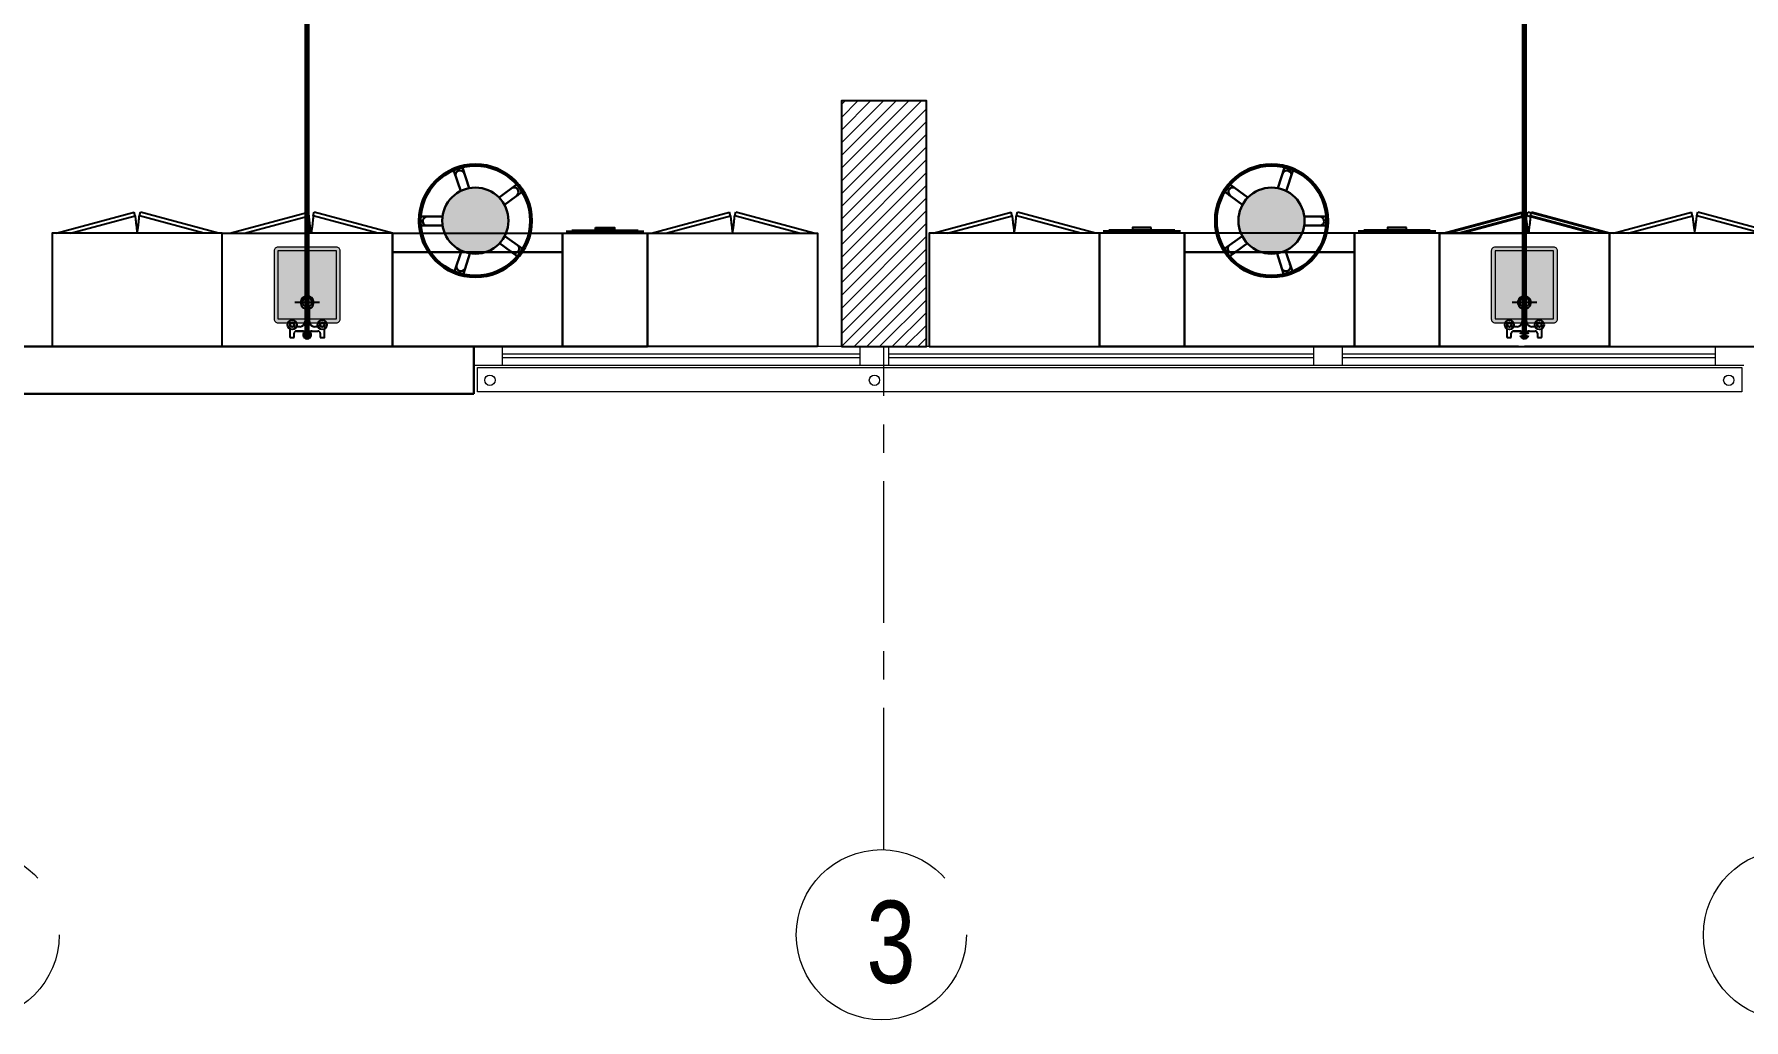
# Model space of a CAD drawing. Extents: x 800 to 995, y 398 to 804.
# Drawn here: x 901.91 to 910.96, y 510.43 to 515.64 of the extents above; entities that cross this region are included whole.
import ezdxf

# ---------------------------------------------------------------- set-up
doc = ezdxf.new("R2010")
doc.units = 0
doc.header["$MEASUREMENT"] = 0
for name, pattern in [('ACAD_ISO02W100', [15, 12, -3]), ('CENTERX2', [4, 2.5, -0.5, 0.5, -0.5]), ('DASHED', [19.05, 12.7, -6.35])]:
    doc.linetypes.add(name, pattern=pattern)
doc.layers.get('0').update_dxf_attribs({"color": 252, "linetype": 'CONTINUOUS', "lineweight": 30})
doc.layers.add('-FUR', color=252, linetype='CONTINUOUS')
doc.layers.add('SAN', color=2, linetype='CONTINUOUS')
for name, color, linetype, lineweight in [('axis', 1, 'CENTERX2', 5), ('Column', 6, 'CONTINUOUS', 25), ('elev', 90, 'CONTINUOUS', 9), ('Elevation', 150, 'CONTINUOUS', 18), ('hatch', 252, 'CONTINUOUS', 9), ('P-C-WATER', 5, 'CONTINUOUS', 70), ('txt in circle', 11, 'CONTINUOUS', 13), ('Wall', 252, 'CONTINUOUS', 30), ('WINDOW', 252, 'CONTINUOUS', 5)]:
    doc.layers.add(name, color=color, linetype=linetype, lineweight=lineweight)
doc.styles.add('SOSA2', font='SOSA.shx', dxfattribs={"width": 0.8})

# ---------------------------------------------------------------- blocks, each defined once
blk = doc.blocks.new('YY5Y5')
at = {"layer": 'SAN', "color": 1}
for p, q in [((433.83, 542.04), (433.83, 538.56)), ((435.73, 542.41), (434.2, 542.41)), ((435.73, 540.55), (435.73, 542.41)), ((446.18, 539.55), (436.73, 539.55)), ((443.04, 539.55), (446.16, 539.55)), ((447.16, 542.41), (447.16, 540.55)), ((448.69, 542.41), (447.16, 542.41)), ((449.07, 538.56), (449.07, 542.04)), ((434.16, 537.56), (433.7, 538.02)), ((434.16, 536.15), (433.7, 535.69)), ((435.58, 537.56), (436.04, 538.02)), ((435.58, 536.15), (436.04, 535.69)), ((436.72, 537.65), (438.25, 537.65)), ((440.5, 535.4), (440.5, 528.74)), ((442.4, 528.74), (442.4, 535.4)), ((444.65, 537.65), (446.18, 537.65)), ((447.32, 537.56), (446.86, 538.02)), ((447.32, 536.15), (446.86, 535.69)), ((448.74, 537.56), (449.2, 538.02)), ((448.74, 536.15), (449.2, 535.69)), ((440.87, 528.36), (442.03, 528.36))]:
    blk.add_line(p, q, dxfattribs=at)
at = {"layer": 'SAN', "color": 1, "linetype": 'Continuous'}
blk.add_line((439.23, 539.55), (439.86, 539.55), dxfattribs=at)
at = {"layer": 'SAN', "color": 2, "linetype": 'DASHED'}
for points in [[(441.45, 532.42), (441.45, 521.63)], [(436.06, 527.03), (446.84, 527.03)]]:
    blk.add_lwpolyline(points, dxfattribs=at)
at = {"layer": 'SAN', "color": 1}
for centre, radius in [((434.87, 536.85), 2), ((448.03, 536.85), 2), ((434.87, 536.85), 1), ((434.87, 536.85), 0.8), ((448.03, 536.85), 1), ((448.03, 536.85), 0.8)]:
    blk.add_circle(centre, radius, dxfattribs=at)
for centre, radius, start, end in [((434.2, 542.04), 0.375, 90, 180), ((436.73, 540.55), 1, 180, 270), ((446.16, 540.55), 1, 270, 0), ((448.69, 542.04), 0.375, 0, 90), ((438.25, 535.4), 2.25, 0, 90), ((444.65, 535.4), 2.25, 90, 180), ((441.45, 527.03), 2.86, 109.43194, 70.56806), ((441.45, 527.03), 2.08, 117.27647, 62.72353), ((440.87, 528.74), 0.375, 180, 270), ((442.03, 528.74), 0.375, 270, 360)]:
    blk.add_arc(centre, radius, start, end, dxfattribs=at)
blk = doc.blocks.new('fd')
at = {"layer": '-FUR'}
h = blk.add_hatch(color=254, dxfattribs=at)
h.paths.add_polyline_path([(1322.6636, 576.6994), (1322.3536, 576.6994), (1322.3536, 577.0594), (1322.6636, 577.0594)], flags=16)
edge = h.paths.add_edge_path()
edge.add_line((1322.6636, 576.6794), (1322.3536, 576.6794))
edge.add_arc((1322.3536, 576.6994), 0.02, 180, 270, ccw=False)
edge.add_line((1322.3336, 576.6994), (1322.3336, 577.0594))
edge.add_arc((1322.3536, 577.0594), 0.02, 90, 180, ccw=False)
edge.add_line((1322.3536, 577.0794), (1322.6636, 577.0794))
edge.add_arc((1322.6636, 577.0594), 0.02, 0, 90, ccw=False)
edge.add_line((1322.6836, 577.0594), (1322.6836, 576.6994))
edge.add_arc((1322.6636, 576.6994), 0.02, -90, 0, ccw=False)
blk.add_hatch(color=253, dxfattribs=at).paths.add_polyline_path([(1322.6636, 577.0594), (1322.6636, 576.6994), (1322.3536, 576.6994), (1322.3536, 577.0594)])
h = blk.add_hatch(color=251, dxfattribs=at)
h.paths.add_polyline_path([(1322.6337, 577.0294), (1322.6636, 577.0594), (1322.6636, 576.6994), (1322.6336, 576.7294)])
h.paths.add_polyline_path([(1322.6336, 576.7294), (1322.6636, 576.6994), (1322.3536, 576.6994), (1322.3836, 576.7294)])
h = blk.add_hatch(color=252, dxfattribs=at)
h.paths.add_polyline_path([(1322.3836, 577.0294), (1322.3536, 577.0594), (1322.6636, 577.0594), (1322.6337, 577.0294)])
h.paths.add_polyline_path([(1322.3836, 576.7294), (1322.3536, 576.6994), (1322.3536, 577.0594), (1322.3836, 577.0294)])
for p, q in [((1322.4784, 577.2056), (1322.0597, 577.2056)), ((1322.4784, 577.2056), (1322.9597, 577.2056)), ((1322.0597, 576.6056), (1322.5097, 576.6056)), ((1322.9597, 576.6056), (1322.5097, 576.6056))]:
    blk.add_line(p, q, dxfattribs=at)
at = {"layer": '-FUR', "linetype": 'ACAD_ISO02W100'}
for p, q in [((1322.0597, 577.2056), (1322.5097, 577.2056)), ((1322.9597, 577.2056), (1322.5097, 577.2056)), ((1322.0997, 576.6056), (1322.5133, 576.4948)), ((1322.177, 576.6056), (1322.5185, 576.5141)), ((1322.8824, 576.6056), (1322.541, 576.5141)), ((1322.9597, 576.6056), (1322.5462, 576.4948)), ((1322.5185, 576.5141), (1322.5133, 576.4948)), ((1322.541, 576.5141), (1322.5462, 576.4948))]:
    blk.add_line(p, q, dxfattribs=at)
for centre, start, end in [((1324.045, 576.3727), 171.26112, 174.70691), ((1321.0144, 576.3727), 5.29309, 8.73888)]:
    blk.add_arc(centre, 1.5331, start, end, dxfattribs=at)
for p, q in [((1322.0597, 577.2056), (1322.0597, 576.6056)), ((1322.9597, 577.2056), (1322.9597, 576.6056))]:
    blk.add_line(p, q)
blk.add_lwpolyline([(1322.6636, 576.6794), (1322.3536, 576.6794, -0.414214), (1322.3336, 576.6994), (1322.3336, 577.0594, -0.414214), (1322.3536, 577.0794), (1322.6636, 577.0794, -0.414214), (1322.6836, 577.0594), (1322.6836, 576.6994, -0.414214)], format="xyb", close=True)
blk.add_lwpolyline([(1322.6636, 576.6794), (1322.3536, 576.6794, -0.414214), (1322.3336, 576.6994), (1322.3336, 577.0594, -0.414214), (1322.3536, 577.0794), (1322.6636, 577.0794, -0.414214), (1322.6836, 577.0594), (1322.6836, 576.6994, -0.414214)], format="xyb", close=True)
blk.add_lwpolyline([(1322.6636, 576.6994), (1322.3536, 576.6994), (1322.3536, 577.0594), (1322.6636, 577.0594)], close=True)
at = {"extrusion": (0, 0, -1), "xscale": 0.0121000000000322, "yscale": 0.0121000000000322, "zscale": -0.0121}
blk.add_blockref('YY5Y5', (-1327.8502, 570.5947), dxfattribs=at)
blk = doc.blocks.new('juy')
blk.add_line((1322.9597, 577.2056), (1322.9597, 576.6056))
blk.add_blockref('fd', (0, 0))

msp = doc.modelspace()

# ---------------------------------------------------------------- hatches: boundary and pattern name
h = msp.add_hatch(color=256)
h.set_gradient(color1=(132, 132, 132), name='SPHERICAL')
h.paths.add_polyline_path([(904.2464, 514.4797, 1), (904.2464, 514.8297, 1)])
h = msp.add_hatch(color=256)
h.set_gradient(color1=(132, 132, 132), name='SPHERICAL')
h.paths.add_polyline_path([(908.4589, 514.4797, -1), (908.4589, 514.8297, -1)])
at = {"layer": 'hatch'}
h = msp.add_hatch(dxfattribs=at)
h.set_pattern_fill('ANSI31', color=252, scale=0.015, style=0)
h.set_pattern_definition([(45, (1093.56505, 199.666713), (-0.0336759605, 0.0336759605), [])])
h.paths.add_polyline_path([(906.1829, 513.9888), (906.6329, 513.9888), (906.6329, 515.2888), (906.1829, 515.2888)])

# ---------------------------------------------------------------- linework, layer by layer
at = {"layer": '-FUR', "linetype": 'ACAD_ISO02W100'}
for p, q in [((902.0274, 514.5888), (902.441, 514.6996)), ((902.1047, 514.5888), (902.4462, 514.6803)), ((902.4462, 514.6803), (902.441, 514.6996)), ((902.4687, 514.6803), (902.4738, 514.6996)), ((902.8101, 514.5888), (902.4687, 514.6803)), ((902.8874, 514.5888), (902.4738, 514.6996)), ((905.1774, 514.5888), (905.591, 514.6996)), ((905.2547, 514.5888), (905.5962, 514.6803)), ((905.5962, 514.6803), (905.591, 514.6996)), ((905.6187, 514.6803), (905.6238, 514.6996)), ((905.9601, 514.5888), (905.6187, 514.6803)), ((906.0374, 514.5888), (905.6238, 514.6996)), ((906.6679, 514.5888), (907.0814, 514.6996)), ((906.7452, 514.5888), (907.0866, 514.6803)), ((907.0866, 514.6803), (907.0814, 514.6996)), ((907.1091, 514.6803), (907.1143, 514.6996)), ((907.4506, 514.5888), (907.1091, 514.6803)), ((907.5279, 514.5888), (907.1143, 514.6996)), ((909.3679, 514.5888), (909.7814, 514.6996)), ((909.4452, 514.5888), (909.7866, 514.6803)), ((909.7866, 514.6803), (909.7814, 514.6996)), ((909.8091, 514.6803), (909.8143, 514.6996)), ((910.1506, 514.5888), (909.8091, 514.6803)), ((910.2279, 514.5888), (909.8143, 514.6996)), ((910.2679, 514.5888), (910.6814, 514.6996)), ((910.3452, 514.5888), (910.6866, 514.6803)), ((910.6866, 514.6803), (910.6814, 514.6996)), ((910.7091, 514.6803), (910.7143, 514.6996)), ((911.0506, 514.5888), (910.7091, 514.6803)), ((911.1279, 514.5888), (910.7143, 514.6996)), ((903.8074, 514.5888), (904.7074, 514.5888)), ((908.8979, 514.5888), (907.9979, 514.5888)), ((902.0074, 513.9888), (902.9074, 513.9888)), ((904.7074, 513.9888), (905.1574, 513.9888)), ((906.0574, 513.9888), (905.1574, 513.9888)), ((906.6479, 513.9888), (907.5479, 513.9888)), ((907.9979, 513.9888), (907.5479, 513.9888)), ((909.3479, 513.9888), (908.8979, 513.9888)), ((909.3479, 513.9888), (910.2479, 513.9888)), ((910.2479, 513.9888), (911.1479, 513.9888))]:
    msp.add_line(p, q, dxfattribs=at)
at = {"layer": '-FUR'}
for p, q in [((904.7274, 514.5988), (905.1374, 514.5988)), ((904.7574, 514.6038), (905.1074, 514.6038)), ((907.9779, 514.5988), (907.5679, 514.5988)), ((907.9479, 514.6038), (907.5979, 514.6038)), ((909.3279, 514.5988), (908.9179, 514.5988)), ((909.2979, 514.6038), (908.9479, 514.6038))]:
    msp.add_line(p, q, dxfattribs=at)
for points in [[(902.0074, 513.9888), (902.9074, 513.9888), (902.9074, 514.5888), (902.0074, 514.5888)], [(904.7074, 514.5888), (905.1574, 514.5888), (905.1574, 513.9888), (904.7074, 513.9888)], [(906.0574, 513.9888), (905.1574, 513.9888), (905.1574, 514.5888), (906.0574, 514.5888)], [(906.6479, 513.9888), (907.5479, 513.9888), (907.5479, 514.5888), (906.6479, 514.5888)], [(907.9979, 514.5888), (907.5479, 514.5888), (907.5479, 513.9888), (907.9979, 513.9888)], [(909.3479, 514.5888), (908.8979, 514.5888), (908.8979, 513.9888), (909.3479, 513.9888)], [(909.3479, 513.9888), (910.2479, 513.9888), (910.2479, 514.5888), (909.3479, 514.5888)], [(910.2479, 513.9888), (911.1479, 513.9888), (911.1479, 514.5888), (910.2479, 514.5888)]]:
    msp.add_lwpolyline(points, close=True, dxfattribs=at)
at = {"layer": '-FUR', "color": 1}
for points in [[(904.8824, 514.6188), (904.9824, 514.6188), (904.9824, 514.6088), (904.8824, 514.6088)], [(907.8229, 514.6188), (907.7229, 514.6188), (907.7229, 514.6088), (907.8229, 514.6088)], [(909.1729, 514.6188), (909.0729, 514.6188), (909.0729, 514.6088), (909.1729, 514.6088)]]:
    msp.add_lwpolyline(points, close=True, dxfattribs=at)
at = {"layer": '-FUR', "linetype": 'ACAD_ISO02W100'}
for centre, start, end in [((903.9727, 514.8217), 185.29309, 188.73888), ((900.9421, 514.8217), 351.26112, 354.70691), ((907.1227, 514.8217), 185.29309, 188.73888), ((904.0921, 514.8217), 351.26112, 354.70691), ((908.6132, 514.8217), 185.29309, 188.73888), ((905.5826, 514.8217), 351.26112, 354.70691), ((911.3132, 514.8217), 185.29309, 188.73888), ((908.2826, 514.8217), 351.26112, 354.70691), ((912.2132, 514.8217), 185.29309, 188.73888), ((909.1826, 514.8217), 351.26112, 354.70691)]:
    msp.add_arc(centre, 1.5331, start, end, dxfattribs=at)
for p, q in [((904.1685, 514.8114), (904.1331, 514.919)), ((904.1656, 514.9429), (904.1395, 514.9343)), ((904.2134, 514.8265), (904.1782, 514.9365)), ((908.4919, 514.8265), (908.5271, 514.9365)), ((908.5368, 514.8114), (908.5722, 514.919)), ((908.5397, 514.9429), (908.5658, 514.9343)), ((904.3714, 514.7772), (904.4628, 514.8442)), ((904.4955, 514.8206), (904.4793, 514.8428)), ((908.2098, 514.8206), (908.226, 514.8428)), ((908.3339, 514.7772), (908.2425, 514.8442)), ((904.3997, 514.7392), (904.4933, 514.8066)), ((908.3056, 514.7392), (908.212, 514.8066)), ((903.9474, 514.6669), (903.9475, 514.6394)), ((904.0728, 514.6764), (903.9573, 514.6769)), ((904.0733, 514.629), (903.96, 514.6286)), ((908.632, 514.629), (908.7453, 514.6286)), ((908.6325, 514.6764), (908.748, 514.6769)), ((908.7579, 514.6669), (908.7578, 514.6394)), ((903.8074, 514.5888), (903.8074, 513.9888)), ((904.4016, 514.5737), (904.4935, 514.5075)), ((904.7074, 513.9888), (904.7074, 514.5888)), ((904.7074, 514.5888), (904.7074, 514.4888)), ((907.9979, 513.9888), (907.9979, 514.5888)), ((907.9979, 514.5888), (907.9979, 514.4888)), ((908.3037, 514.5737), (908.2118, 514.5075)), ((908.8979, 514.5888), (908.8979, 513.9888)), ((904.7074, 514.4888), (903.8074, 514.4888)), ((904.1721, 514.4962), (904.136, 514.3866)), ((904.2174, 514.4821), (904.1827, 514.3742)), ((904.3741, 514.5351), (904.4672, 514.4668)), ((904.4812, 514.4691), (904.4973, 514.4914)), ((907.9979, 514.4888), (908.8979, 514.4888)), ((908.2241, 514.4691), (908.208, 514.4914)), ((908.3312, 514.5351), (908.2381, 514.4668)), ((908.4879, 514.4821), (908.5226, 514.3742)), ((908.5332, 514.4962), (908.5693, 514.3866)), ((904.1424, 514.374), (904.1686, 514.3656)), ((908.5629, 514.374), (908.5367, 514.3656)), ((903.8074, 513.9888), (904.7074, 513.9888)), ((908.8979, 513.9888), (907.9979, 513.9888))]:
    msp.add_line(p, q)
for centre, radius in [((904.2464, 514.6547), 0.299), ((904.2464, 514.6547), 0.29), ((908.4589, 514.6547), 0.299), ((908.4589, 514.6547), 0.29), ((904.2464, 514.6547), 0.175), ((908.4589, 514.6547), 0.175)]:
    msp.add_circle(centre, radius)
for centre, radius, start, end in [((904.1457, 514.9227), 0.0131, 118.27962, 196.34598), ((904.1652, 514.895), 0.025, 6.82483, 175.06505), ((904.1687, 514.9334), 0.01, 18.20885, 108.20885), ((908.5401, 514.895), 0.025, 4.93495, 173.17517), ((908.5366, 514.9334), 0.01, 71.79115, 161.79115), ((908.5596, 514.9227), 0.0131, 343.65402, 61.72038), ((904.4498, 514.8062), 0.025, 294.82483, 103.06505), ((904.4702, 514.8333), 0.0131, 46.27962, 124.34598), ((904.4874, 514.8147), 0.01, 306.20885, 36.20885), ((908.2179, 514.8147), 0.01, 143.79115, 233.79115), ((908.2351, 514.8333), 0.0131, 55.65402, 133.72038), ((908.2555, 514.8062), 0.025, 76.93495, 245.17517), ((903.9574, 514.6669), 0.01, 90.20885, 180.20885), ((903.9604, 514.6417), 0.0131, 190.27962, 268.34598), ((903.9928, 514.6517), 0.025, 78.82483, 247.06505), ((908.7125, 514.6517), 0.025, 292.93495, 101.17517), ((908.7449, 514.6417), 0.0131, 271.65402, 349.72038), ((908.7479, 514.6669), 0.01, 359.79115, 89.79115), ((904.4533, 514.508), 0.025, 222.82483, 31.06505), ((904.4731, 514.4749), 0.01, 234.20885, 324.20885), ((904.4855, 514.4971), 0.0131, 334.27962, 52.34598), ((908.2198, 514.4971), 0.0131, 127.65402, 205.72038), ((908.2322, 514.4749), 0.01, 215.79115, 305.79115), ((908.252, 514.508), 0.025, 148.93495, 317.17517), ((904.1455, 514.3836), 0.01, 162.20885, 252.20885), ((904.1709, 514.4126), 0.025, 150.82483, 319.06505), ((904.1704, 514.3786), 0.0131, 262.27962, 340.34598), ((908.5344, 514.4126), 0.025, 220.93495, 29.17517), ((908.5349, 514.3786), 0.0131, 199.65402, 277.72038), ((908.5598, 514.3836), 0.01, 287.79115, 17.79115)]:
    msp.add_arc(centre, radius, start, end)
at = {"layer": 'axis', "color": 0, "ltscale": 0.3}
msp.add_line((906.4079, 511.3276), (906.4079, 513.9888), dxfattribs=at)
at = {"layer": 'axis', "color": 0}
for centre in [(901.5945, 510.8778), (906.3945, 510.8778), (911.1945, 510.8778)]:
    msp.add_circle(centre, 0.45, dxfattribs=at)
at = {"layer": 'Column', "color": 252}
msp.add_lwpolyline([(906.1829, 513.9888), (906.6329, 513.9888), (906.6329, 515.2888), (906.1829, 515.2888)], close=True, dxfattribs=at)
at = {"layer": 'elev', "color": 252, "linetype": 'Continuous'}
for p, q in [((904.2379, 513.9888), (904.3879, 513.9888)), ((904.2379, 513.8888), (904.2379, 513.9888)), ((904.3879, 513.9888), (904.3879, 513.8888)), ((906.2829, 513.9888), (906.4329, 513.9888)), ((906.2829, 513.8888), (906.2829, 513.9888)), ((906.4329, 513.9888), (906.4329, 513.8888)), ((908.6829, 513.9888), (908.8329, 513.9888)), ((908.6829, 513.8888), (908.6829, 513.9888)), ((908.8329, 513.9888), (908.8329, 513.8888)), ((910.8079, 513.9888), (910.9579, 513.9888)), ((910.8079, 513.8888), (910.8079, 513.9888)), ((904.3879, 513.8888), (904.2379, 513.8888)), ((906.4329, 513.8888), (906.2829, 513.8888)), ((908.8329, 513.8888), (908.6829, 513.8888)), ((910.9579, 513.8888), (910.8079, 513.8888))]:
    msp.add_line(p, q, dxfattribs=at)
at = {"layer": 'Elevation', "color": 252}
for p, q in [((904.2579, 513.8788), (910.9479, 513.8788)), ((904.2579, 513.7488), (904.2579, 513.8788)), ((910.9479, 513.8788), (910.9479, 513.7488)), ((910.9479, 513.7488), (904.2579, 513.7488))]:
    msp.add_line(p, q, dxfattribs=at)
for centre in [(904.3234, 513.8108), (906.3579, 513.8108), (910.8786, 513.8108)]:
    msp.add_circle(centre, 0.0273, dxfattribs=at)
at = {"layer": 'P-C-WATER', "linetype": 'Continuous'}
for p, q in [((903.3563, 514.0637, -0.1), (903.3563, 518.3835, -0.1)), ((909.7967, 514.0637, -0.1), (909.7967, 518.3835, -0.1))]:
    msp.add_line(p, q, dxfattribs=at)
at = {"layer": 'P-C-WATER', "linetype": 'ByBlock'}
for centre, start, end in [((903.3563, 514.0512), 0, 180), ((903.3563, 514.0512), 180, 0), ((909.7967, 514.0512), 0, 180), ((909.7967, 514.0512), 180, 0)]:
    msp.add_arc(centre, 0.0125, start, end, dxfattribs=at)
at = {"layer": 'Wall', "color": 252, "linetype": 'Continuous'}
for p, q in [((904.2379, 513.9888), (901.7579, 513.9888)), ((904.2379, 513.9888), (904.2379, 513.7388)), ((904.2379, 513.7388), (901.7579, 513.7388))]:
    msp.add_line(p, q, dxfattribs=at)
at = {"layer": 'WINDOW', "color": 252, "linetype": 'Continuous'}
for p, q in [((906.1829, 513.9888), (904.3879, 513.9888)), ((906.2829, 513.9488), (904.3879, 513.9488)), ((906.2829, 513.9288), (904.3879, 513.9288)), ((908.6829, 513.9888), (906.4329, 513.9888)), ((908.6829, 513.9488), (906.4329, 513.9488)), ((908.6829, 513.9288), (906.4329, 513.9288)), ((910.8079, 513.9888), (908.8329, 513.9888)), ((910.8079, 513.9488), (908.8329, 513.9488)), ((910.8079, 513.9288), (908.8329, 513.9288)), ((906.2829, 513.8888), (904.3879, 513.8888)), ((908.6829, 513.8888), (906.4329, 513.8888)), ((910.8079, 513.8888), (908.8329, 513.8888))]:
    msp.add_line(p, q, dxfattribs=at)

# ---------------------------------------------------------------- block references
at = {"layer": 'WINDOW', "xscale": -1, "rotation": 180}
for p in [(-419.1523, 1091.1944), (-412.7118, 1091.1944)]:
    msp.add_blockref('juy', p, dxfattribs=at)

# ---------------------------------------------------------------- texts
at = {"layer": 'txt in circle', "color": 0, "ltscale": 0.01, "insert": (906.4452, 510.8369), "char_height": 0.4355, "attachment_point": 5, "style": 'SOSA2'}
msp.add_mtext('3', dxfattribs=at)

doc.saveas('drawing.dxf')
